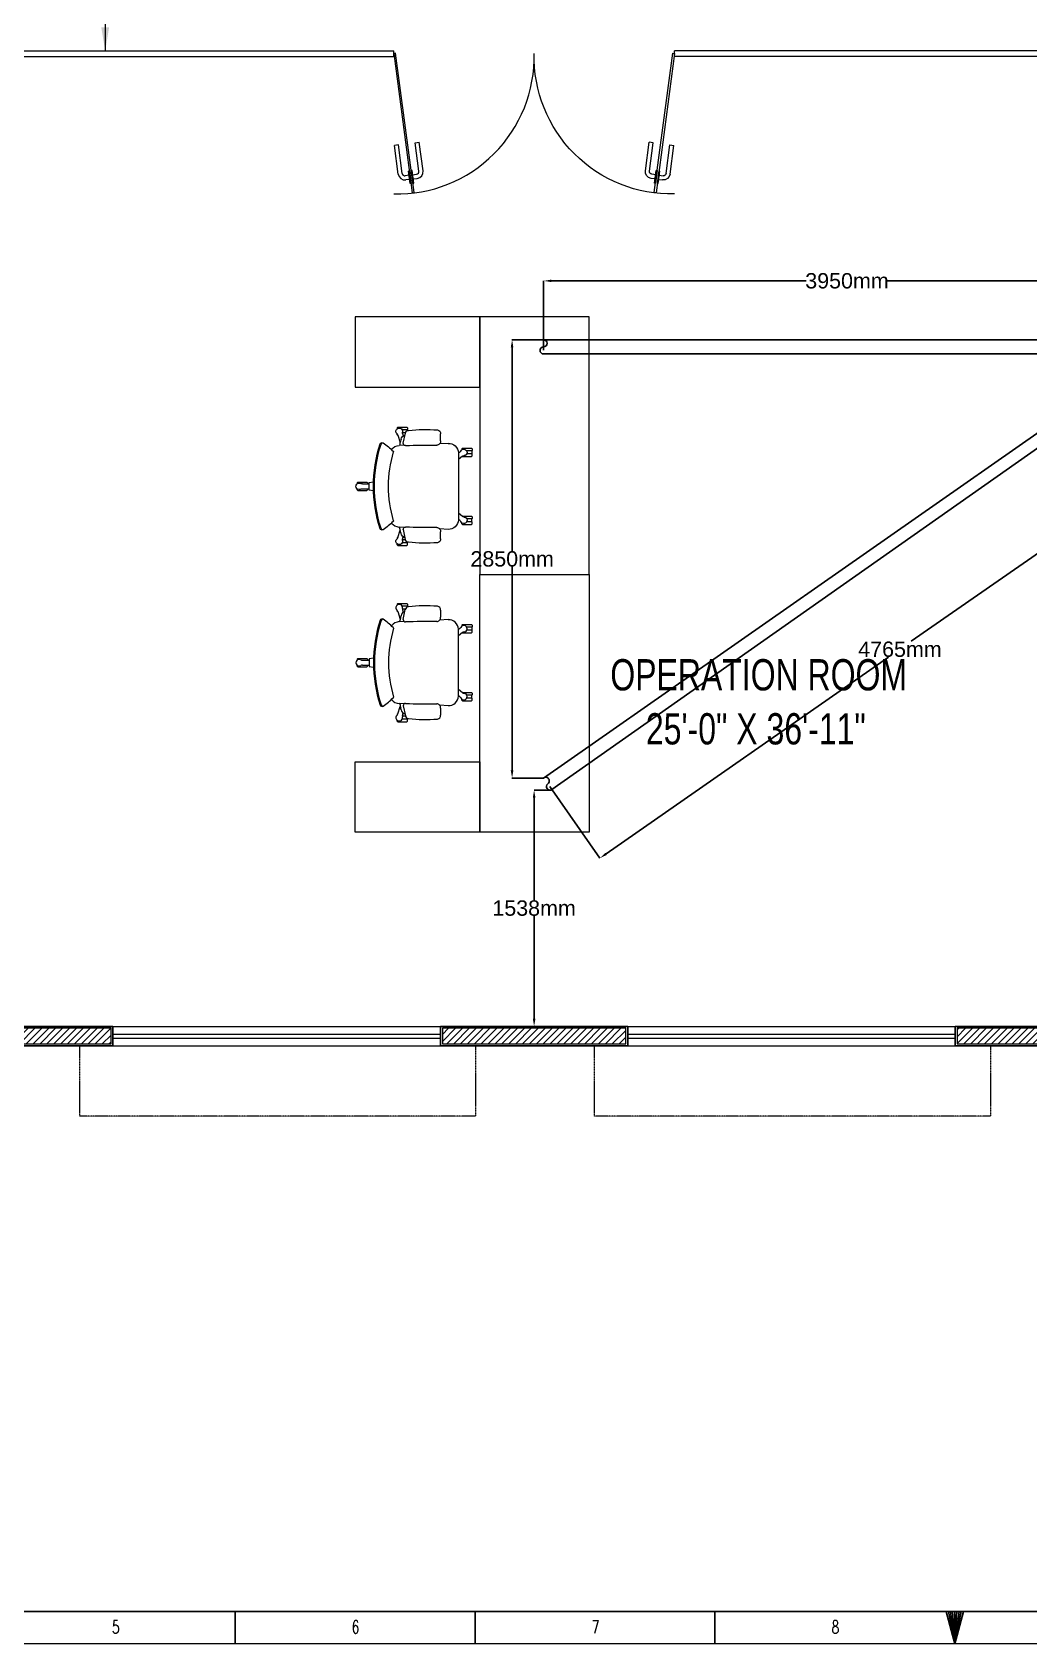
# Model space of a CAD drawing. Header units: inches. Extents: x -1976 to 101187, y -1884 to 17757.
# Drawn here: x 39385 to 45876, y -1884 to 8605 of the extents above; entities that cross this region are included whole.
import ezdxf
from ezdxf.enums import TextEntityAlignment as Align

# ---------------------------------------------------------------- set-up
doc = ezdxf.new("R2010")
doc.units = ezdxf.units.IN
doc.header["$MEASUREMENT"] = 0
doc.linetypes.add('DASH', pattern=[0.35, 0.25, -0.1])
doc.layers.get('Defpoints').update_dxf_attribs({"lineweight": 0})
for name, color, linetype, lineweight in [('DOOR_GLASS', 144, 'Continuous', 15), ('Glass', 5, 'Continuous', 9), ('HACTH', 8, 'Continuous', 9), ('ID-FURN', 7, 'Continuous', 15), ('MARKER', 171, 'Continuous', 15), ('Plaster Line', 252, 'Continuous', 15), ('Sunshed', 5, 'Continuous', 15), ('Text', 252, 'Continuous', 15), ('WINDOW', 140, 'Continuous', 9)]:
    doc.layers.add(name, color=color, linetype=linetype, lineweight=lineweight)
doc.layers.add('wall 05', color=252, linetype='Continuous')
doc.styles.get("Standard").update_dxf_attribs({"font": 'arial.ttf'})
doc.styles.add('Swiss721', font='swisscl.ttf')
doc.styles.add('TEG BORDER', font='txt_qlt.shx', dxfattribs={"width": 0.7, "bigfont": 'hztxt.shx'})
doc.dimstyles.get("Standard").update_dxf_attribs({"dimtxt": 100, "dimasz": 50, "dimexe": 0.18, "dimexo": 0.0625, "dimgap": 0.09, "dimtad": 0, "dimtih": 1, "dimtoh": 1, "dimdec": 0, "dimzin": 0, "dimdsep": 46, "dimtxsty": 'Standard', "dimcen": 0.09, "dimadec": 0, "dimazin": 0, "dimtfac": 1, "dimtdec": 0, "dimtofl": 0, "dimtmove": 0, "dimatfit": 3, "dimfxl": 1, "dimtolj": 1, "dimtzin": 0, "dimarcsym": 0})
pattern_1 = [(45, (-10391746.526, -6143963.797), (-22.4506403, 22.4506403), [])]

# ---------------------------------------------------------------- blocks, each defined once
blk = doc.blocks.new('A$C6B9F22C7')
at = {"layer": 'DOOR_GLASS', "lineweight": 9}
for p, q in [((30.04, 10.46), (22.73, 9.48)), ((22.88, 8.43), (22.73, 9.48)), ((30.18, 9.4), (22.88, 8.43)), ((31.08, 7.81), (30.95, 8.82)), ((32.14, 7.95), (32.01, 8.96)), ((30.75, 5.15), (23.44, 4.18)), ((23.44, 4.18), (23.58, 3.12)), ((33.22, 8.09), (30, 7.66)), ((30, 7.66), (30.02, 7.47)), ((30.02, 7.47), (33.25, 7.9)), ((30.09, 6.98), (33.32, 7.41)), ((30.12, 6.78), (30.09, 6.98)), ((33.34, 7.21), (30.12, 6.78)), ((31.2, 6.93), (31.33, 5.92)), ((32.26, 7.07), (32.39, 6.06)), ((33.25, 7.9), (33.22, 8.09)), ((33.32, 7.41), (33.34, 7.21)), ((30.89, 4.1), (23.58, 3.12))]:
    blk.add_line(p, q, dxfattribs=at)
at = {"layer": 'DOOR_GLASS'}
blk.add_lwpolyline([(0, 2.96), (35.68, 7.72), (35.62, 8.22), (-0.07, 3.45)], close=True, dxfattribs=at)
blk.add_arc((0.83, 3.79), 35.18, 358.6415, 91.3529, dxfattribs=at)
at = {"layer": 'DOOR_GLASS', "lineweight": 9}
for centre, major_axis, start_param, end_param in [((30.27, 8.73), (-1.39, 1.06), 3.926991, 5.497787), ((30.27, 8.73), (-0.412, -0.54), 2.356194, 3.926991), ((30.66, 5.83), (-0.54, 0.412), 2.356194, 3.926991), ((30.66, 5.83), (-1.06, -1.39), 0.785398, 2.356194)]:
    blk.add_ellipse(centre, major_axis=major_axis, ratio=1, start_param=start_param, end_param=end_param, dxfattribs=at)
blk = doc.blocks.new('ch-1')
at = {"layer": 'ID-FURN', "color": 252}
for p, q in [((103.8, 264.3), (103.4, 306.4)), ((-7.9, 198.4), (0, 192.7)), ((0, 195.9), (0, -195.9)), ((59.4, 250.7), (108.5, 248.6)), ((315.6, 239.8), (344.3, 238.6)), ((334.1, 275.2), (336.4, 265.8)), ((59.4, -250.2), (108.5, -248.1)), ((103.4, -305.9), (103.8, -263.8)), ((315.6, -239.4), (344.3, -238.1)), ((334.1, -274.7), (336.4, -265.3))]:
    blk.add_line(p, q, dxfattribs=at)
at = {"layer": 'ID-FURN', "color": 252, "lineweight": 13}
for p, q in [((300.3, 344.5), (296.8, 340.7)), ((296.8, 340.7), (296.8, 331)), ((296.8, 331), (297.8, 330)), ((297.8, 330), (328.3, 330)), ((297.8, 329), (297.8, 324.4)), ((297.8, 329), (327.8, 329)), ((353.2, 344.5), (300.3, 344.5)), ((308.6, 312.4), (326.6, 312.4)), ((308.9, 311.3), (326.5, 311.3)), ((322.2, 296.8), (316, 296.8)), ((325.7, 307.1), (321.2, 293.8)), ((352.6, 298.3), (338.8, 254.6)), ((353.2, 296.8), (352.1, 296.8)), ((356.8, 340.7), (353.2, 344.5)), ((356.8, 300.6), (353.2, 296.8)), ((356.8, 340.7), (356.8, 336.1)), ((356.8, 300.6), (356.8, 305.2)), ((-76.1, 221.9), (-79.7, 218.1)), ((-79.7, 218.1), (-79.7, 208.4)), ((-79.7, 208.4), (-78.7, 207.4)), ((-79.7, 187.7), (-78.7, 188.7)), ((-78.7, 207.4), (-48.2, 207.4)), ((-78.7, 206.3), (-78.7, 189.7)), ((-78.7, 206.3), (-48.7, 206.3)), ((-78.7, 189.7), (-48.7, 189.7)), ((-78.7, 188.7), (-48.2, 188.7)), ((-23.3, 221.9), (-76.1, 221.9)), ((-19.7, 218.1), (-23.3, 221.9)), ((-19.7, 218.1), (-19.7, 213)), ((-79.7, 178), (-79.7, 187.7)), ((-76.1, 174.2), (-79.7, 178)), ((-22.8, 174.2), (-76.1, 174.2)), ((-24.5, 175.5), (0, 157.3)), ((559, 14.7), (520.5, 15)), ((533.3, 24.3), (529.8, 20.5)), ((529.8, 20.5), (529.8, 14.9)), ((586.2, 24.3), (533.3, 24.3)), ((589.8, 20.5), (586.2, 24.3)), ((589.8, 20.5), (589.8, 16)), ((559, -13.7), (520.5, -14)), ((529.8, -19.6), (529.8, -13.9)), ((533.3, -23.4), (529.8, -19.6)), ((586.2, -23.4), (533.3, -23.4)), ((589.8, -19.6), (586.2, -23.4)), ((589.8, -19.6), (589.8, -15)), ((-76.1, -173.7), (-79.7, -177.5)), ((-79.7, -177.5), (-79.7, -187.2)), ((-79.7, -187.2), (-78.7, -188.2)), ((-22.8, -173.7), (-76.1, -173.7)), ((-24.5, -175), (0, -156.8)), ((-79.7, -207.9), (-78.7, -206.9)), ((-79.7, -217.6), (-79.7, -207.9)), ((-76.1, -221.4), (-79.7, -217.6)), ((-78.7, -188.2), (-48.2, -188.2)), ((-78.7, -189.2), (-48.7, -189.2)), ((-78.7, -205.8), (-78.7, -189.2)), ((-78.7, -205.8), (-48.7, -205.8)), ((-78.7, -206.9), (-48.2, -206.9)), ((-23.3, -221.4), (-76.1, -221.4)), ((-19.7, -217.6), (-23.3, -221.4)), ((-19.7, -217.6), (-19.7, -212.6)), ((-7.9, -197.9), (0, -192.2)), ((352.6, -297.8), (338.8, -254.1)), ((296.8, -330.5), (297.8, -329.5)), ((296.8, -340.2), (296.8, -330.5)), ((300.3, -344), (296.8, -340.2)), ((297.8, -328.5), (297.8, -323.9)), ((297.8, -328.5), (327.8, -328.5)), ((297.8, -329.5), (328.3, -329.5)), ((353.2, -344), (300.3, -344)), ((308.6, -311.9), (326.6, -311.9)), ((308.9, -310.8), (326.5, -310.8)), ((322.2, -296.3), (316, -296.3)), ((325.7, -306.6), (321.2, -293.4)), ((353.2, -296.3), (352.1, -296.3)), ((356.8, -300.1), (353.2, -296.3)), ((356.8, -340.2), (353.2, -344)), ((356.8, -300.1), (356.8, -304.7)), ((356.8, -340.2), (356.8, -335.7))]:
    blk.add_line(p, q, dxfattribs=at)
at = {"layer": 'ID-FURN', "color": 252}
for points in [[(320.9, 252), (309.1, 310.4)], [(320.9, -251.5), (309.1, -309.9)]]:
    blk.add_lwpolyline(points, dxfattribs=at)
at = {"layer": 'ID-FURN', "color": 252, "lineweight": 13}
blk.add_lwpolyline([(494.6, -25.6), (520.5, -21.8), (520.5, 22.3), (494.6, 26.1)], dxfattribs=at)
at = {"layer": 'ID-FURN', "color": 252}
for centre, radius, start, end in [((123.4, 308.5), 20.1, 95.04456, 186.01276), ((193.8, -510.8), 842.5, 83.35562, 94.91276), ((290, 306.5), 19.6, 11.3923, 86.07548), ((303.1, 267.6), 31.9, 13.75818, 74.58705), ((57, 193.7), 57, 87.58094, 177.82653), ((125.9, 262.4), 22.2, 175.04984, 270.93967), ((147, -5274.9), 5515.2, 88.32185, 90.21521), ((309, 250), 12.1, 267.64679, 9.61877), ((109.5, 210.3), 233.5, 7.12697, 13.75818), ((341.6, 178.9), 59.8, 36.272, 87.39723), ((391.5, 194.2), 15.3, 136.96832, 155.60383), ((-286, 0.2), 693.1, 343.20479, 16.79519), ((596.7, 1.2), 296.9, 122.05255, 136.7624), ((445.4, 243.8), 11.1, 21.10392, 124.62676), ((439.4, 241.8), 11.1, 21.10392, 91.38063), ((-305.9, 0.2), 794.5, 341.9963, 18.0037), ((-305.9, 0.2), 800.8, 341.9963, 18.0037), ((57, -193.2), 57, 182.17345, 272.41905), ((125.9, -261.9), 22.2, 89.06033, 184.95016), ((147, 5275.4), 5515.2, 269.78478, 271.67814), ((309, -249.5), 12.1, 350.38123, 92.35322), ((303.1, -267.1), 31.9, 285.41295, 346.24183), ((109.5, -209.8), 233.5, 346.24183, 352.87303), ((341.6, -178.9), 59.8, 272.60277, 324.06921), ((391.5, -193.7), 15.3, 204.39618, 223.03168), ((596.7, -0.8), 296.9, 223.23759, 237.94746), ((439.4, -241.3), 11.1, 268.61937, 338.89608), ((445.4, -243.3), 11.1, 235.37324, 338.89608), ((123.4, -308), 20.1, 173.98723, 264.95543), ((193.8, 511.3), 842.5, 265.08725, 276.64437), ((290, -306), 19.6, 273.92451, 348.6077)]:
    blk.add_arc(centre, radius, start, end, dxfattribs=at)
at = {"layer": 'ID-FURN', "color": 252, "lineweight": 13}
for centre, radius, start, end in [((306.6, 313.2), 20, 342.20956, 8.71544), ((345, 320.7), 19.1, 310.5325, 193.46751), ((371.6, 292), 20, 135.28456, 161.79045), ((-31.5, 198), 19.1, 22.5325, 265.46751), ((3.9, 214.5), 20, 207.28457, 233.79044), ((-36.3, 159.2), 20, 54.20956, 80.71542), ((559, 34.7), 20, 270.20956, 296.71543), ((577.9, 0.5), 19.1, 238.53249, 121.4675), ((559, -33.7), 20, 63.28456, 89.79045), ((-31.5, -197.5), 19.1, 94.53249, 337.46751), ((-36.3, -158.7), 20, 279.28457, 305.79043), ((3.9, -214), 20, 126.20957, 152.71543), ((306.6, -312.7), 20, 351.28456, 17.79043), ((345, -320.2), 19.1, 166.53249, 49.4675), ((371.6, -291.5), 20, 198.20956, 224.71544)]:
    blk.add_arc(centre, radius, start, end, dxfattribs=at)
blk = doc.blocks.new('tr')
at = {"layer": 'Plaster Line'}
for p, q in [((143968.45, 171283.63), (143927.45, 171283.63)), ((143927.45, 171283.63), (143927.45, 171279.63)), ((143968.45, 171279.63), (143968.45, 171283.63)), ((144100.45, 171283.63), (144053.45, 171283.63)), ((144053.45, 171283.63), (144053.45, 171279.63)), ((144100.45, 171279.63), (144100.45, 171283.63)), ((144226.45, 171283.63), (144185.45, 171283.63)), ((144185.45, 171283.63), (144185.45, 171279.63)), ((144226.45, 171279.63), (144226.45, 171283.63)), ((143927.45, 171279.63), (143968.45, 171279.63)), ((144053.45, 171279.63), (144100.45, 171279.63)), ((144185.45, 171279.63), (144226.45, 171279.63))]:
    blk.add_line(p, q, dxfattribs=at)
blk = doc.blocks.new('qm')
at = {"layer": 'wall 05'}
for p, q in [((143968.95, 171284.13), (143926.95, 171284.13)), ((143926.95, 171284.13), (143926.95, 171279.13)), ((143968.95, 171279.13), (143968.95, 171284.13)), ((144100.95, 171284.13), (144052.95, 171284.13)), ((144052.95, 171284.13), (144052.95, 171279.13)), ((144100.95, 171279.13), (144100.95, 171284.13)), ((144226.95, 171284.13), (144184.95, 171284.13)), ((144184.95, 171284.13), (144184.95, 171279.13)), ((144226.95, 171279.13), (144226.95, 171284.13)), ((143926.95, 171279.13), (143968.95, 171279.13)), ((144052.95, 171279.13), (144100.95, 171279.13)), ((144184.95, 171279.13), (144226.95, 171279.13))]:
    blk.add_line(p, q, dxfattribs=at)
blk = doc.blocks.new('252 BORDER A2')
at = {"linetype": 'Continuous'}
blk.add_line((5, 5), (489, 5), dxfattribs=at)
for p, q in [((185.63, 0), (185.63, 5)), ((222.75, 0), (222.75, 5)), ((259.88, 0), (259.88, 5)), ((297, 0), (297, 5))]:
    blk.add_line(p, q)
at = {"color": 5, "lineweight": 15}
blk.add_lwpolyline([(0, 420), (594, 420), (594, 0), (0, 0)], close=True, dxfattribs=at)
blk.add_lwpolyline([(5, 415), (589, 415), (589, 5), (5, 5)], close=True)
blk.add_lwpolyline([(297, 0), (295.66, 5), (298.34, 5), (297, 0), (296, 5), (296.33, 5), (297, 0), (296.67, 5), (297.33, 5), (297, 0), (297.67, 5), (298, 5), (297, 0)])
at = {"char_height": 2, "width": 2, "attachment_point": 7, "style": 'TEG BORDER'}
for s, insert in [('5', (166.55, 1.59)), ('6', (203.67, 1.59)), ('7', (240.8, 1.59)), ('8', (277.92, 1.59))]:
    blk.add_mtext(s, dxfattribs=dict(at, insert=insert))
blk = doc.blocks.new('*D52')
at = {"color": 0, "lineweight": -2, "transparency": 16777216}
for p, q in [((42716, 6535), (42716, 6987)), ((42766, 6987), (44427, 6987)), ((46618, 6987), (44956, 6987)), ((46668, 6604), (46668, 6987))]:
    blk.add_line(p, q, dxfattribs=at)
at = {"color": 0, "transparency": 16777216}
for points in [[(42766, 6995), (42766, 6979), (42716, 6987)], [(46618, 6995), (46618, 6979), (46668, 6987)]]:
    blk.add_solid(points, dxfattribs=at)
at = {"layer": 'Defpoints', "color": 0, "transparency": 16777216}
for p in [(46668, 6987), (42716, 6534), (46668, 6604)]:
    blk.add_point(p, dxfattribs=at)
at = {"color": 0, "transparency": 16777216, "insert": (44692, 6987), "char_height": 100, "attachment_point": 5}
blk.add_mtext('\\A1;3950mm', dxfattribs=at)
blk = doc.blocks.new('*D53')
at = {"color": 0, "lineweight": -2, "transparency": 16777216}
for p, q in [((46668, 6416), (46992, 5950)), ((46951, 5921), (45110, 4641)), ((43123, 3258), (44963, 4538)), ((42757, 3696), (43082, 3229))]:
    blk.add_line(p, q, dxfattribs=at)
at = {"color": 0, "transparency": 16777216}
for points in [[(46946, 5928), (46956, 5914), (46992, 5950)], [(43118, 3265), (43128, 3251), (43082, 3229)]]:
    blk.add_solid(points, dxfattribs=at)
at = {"layer": 'Defpoints', "color": 0, "transparency": 16777216}
for p in [(46668, 6416), (46992, 5950), (42757, 3696)]:
    blk.add_point(p, dxfattribs=at)
at = {"color": 0, "transparency": 16777216, "insert": (45037, 4589), "char_height": 100, "attachment_point": 5}
blk.add_mtext('\\A1;4765mm', dxfattribs=at)
blk = doc.blocks.new('*D54')
at = {"color": 0, "lineweight": -2, "transparency": 16777216}
for p, q in [((42716, 6604), (42510, 6604)), ((42511, 6554), (42511, 5229)), ((42511, 3801), (42511, 5126)), ((42716, 3751), (42510, 3751))]:
    blk.add_line(p, q, dxfattribs=at)
at = {"color": 0, "transparency": 16777216}
for points in [[(42502, 6554), (42519, 6554), (42511, 6604)], [(42502, 3801), (42519, 3801), (42511, 3751)]]:
    blk.add_solid(points, dxfattribs=at)
at = {"layer": 'Defpoints', "color": 0, "transparency": 16777216}
for p in [(42511, 6604), (42716, 6604), (42716, 3751)]:
    blk.add_point(p, dxfattribs=at)
at = {"color": 0, "transparency": 16777216, "insert": (42511, 5177), "char_height": 100, "attachment_point": 5}
blk.add_mtext('\\A1;2850mm', dxfattribs=at)
blk = doc.blocks.new('*D55')
at = {"color": 0, "lineweight": -2, "transparency": 16777216}
for p, q in [((42759, 3673), (42654, 3673)), ((42654, 3623), (42654, 2955)), ((42654, 2185), (42654, 2853)), ((42759, 2135), (42654, 2135))]:
    blk.add_line(p, q, dxfattribs=at)
at = {"color": 0, "transparency": 16777216}
for points in [[(42646, 3623), (42663, 3623), (42654, 3673)], [(42646, 2185), (42663, 2185), (42654, 2135)]]:
    blk.add_solid(points, dxfattribs=at)
at = {"layer": 'Defpoints', "color": 0, "transparency": 16777216}
for p in [(42759, 3673), (42654, 2135), (42759, 2135)]:
    blk.add_point(p, dxfattribs=at)
at = {"color": 0, "transparency": 16777216, "insert": (42654, 2904), "char_height": 100, "attachment_point": 5}
blk.add_mtext('\\A1;1538mm', dxfattribs=at)

msp = doc.modelspace()

# ---------------------------------------------------------------- hatches: boundary and pattern name
at = {"layer": 'HACTH'}
h = msp.add_hatch(dxfattribs=at)
h.set_pattern_fill('ANSI31', color=256, scale=254, style=0)
h.set_pattern_definition(pattern_1)
h.paths.add_polyline_path([(42057.4, 2122), (42057.4, 2020.4), (43251.2, 2020.4), (43251.2, 2122)])
h.paths.add_polyline_path([(46451.6, 2020.4), (46451.6, 2122), (45410.2, 2122), (45410.2, 2020.4)])
h.paths.add_polyline_path([(46832.6, 2122), (46832.6, 2020.4), (47392.5, 2020.4), (47392.5, 2122)])
h.paths.add_polyline_path([(49855.2, 2020.4), (49855.2, 2122), (49246.7, 2122), (49246.7, 2020.4)])
h.paths.add_polyline_path([(50058.4, 2325.2), (50160, 2325.2), (50160, 3036.4), (50058.4, 3036.4)])
h.paths.add_polyline_path([(50160, 5170), (50058.4, 5170), (50058.4, 4890.6), (50160, 4890.6)])
h.paths.add_polyline_path([(50058.4, 5500.2), (50160, 5500.2), (50160, 7786.2), (50058.4, 7786.2)])
h.paths.add_polyline_path([(46477, 4281), (46578.6, 4281), (46578.6, 6846.4), (48204.2, 6846.4), (48204.2, 6948), (46578.6, 6948), (46578.6, 8091), (46477, 8091)])
h = msp.add_hatch(dxfattribs=at)
h.set_pattern_fill('ANSI31', color=256, scale=254, style=0)
h.set_pattern_definition(pattern_1)
h.paths.add_polyline_path([(34031, 5258.9), (34132.6, 5258.9), (34132.6, 7113.1), (34031, 7113.1)])
h.paths.add_polyline_path([(34031, 2325.2), (34132.6, 2325.2), (34132.6, 3404.7), (34031, 3404.7)])
h.paths.add_polyline_path([(34335.8, 2122), (34335.8, 2020.4), (35504.2, 2020.4), (35504.2, 2122)])
h.paths.add_polyline_path([(37358.4, 2122), (37358.4, 2020.4), (38476, 2020.4), (38476, 2122)])
h.paths.add_polyline_path([(38857, 2122), (38857, 2020.4), (39898.4, 2020.4), (39898.4, 2122)])
h.paths.add_polyline_path([(38730, 2376), (38831.6, 2376), (38831.6, 3861.9), (38730, 3861.9)])
h.paths.add_polyline_path([(38730, 5716.1), (38831.6, 5716.1), (38831.6, 6948), (38730, 6948)])

# ---------------------------------------------------------------- linework, layer by layer
for p, q in [((42715.9, 6603.7), (46667.5, 6603.7)), ((42715.9, 3751.3), (46667.5, 6511.4)), ((46667.5, 6511.4), (42715.9, 6511.4)), ((46667.5, 6416.3), (42770.1, 3676.5))]:
    msp.add_line(p, q)
for centre, start, end in [((42715.9, 6534.4), 90, 270), ((42715.9, 6580.6), 270, 90), ((42730.1, 3733), 305.89816, 125.89816), ((42757.2, 3695.6), 125.89816, 305.89816)]:
    msp.add_arc(centre, 23.1, start, end)
at = {"layer": 'DOOR_GLASS'}
for p, q in [((38844.3, 8484.7), (41740, 8484.7)), ((38844.3, 8446.6), (41740, 8446.6)), ((41740, 8446.6), (41740, 8484.7)), ((46464.8, 8484.7), (43569.2, 8484.7)), ((43569.2, 8446.6), (43569.2, 8484.7)), ((46464.8, 8446.6), (43569.2, 8446.6))]:
    msp.add_line(p, q, dxfattribs=at)
at = {"layer": 'Glass', "ltscale": 10}
for points in [[(39911.1, 2083.9), (42044.7, 2083.9)], [(39911.1, 2058.5), (42044.7, 2058.5)], [(43263.9, 2083.9), (45397.5, 2083.9)], [(43263.9, 2058.5), (45397.5, 2058.5)]]:
    msp.add_lwpolyline(points, dxfattribs=at)
at = {"layer": 'ID-FURN', "color": 9}
for points in [[(42301.4, 6295), (42301.4, 6752.2), (41488.6, 6752.2), (41488.6, 6295)], [(43012.6, 5075.8), (43012.6, 6752.2), (42301.4, 6752.2), (42301.4, 5075.8)], [(43012.6, 5075.8), (43012.6, 3399.4), (42301.4, 3399.4), (42301.4, 5075.8)], [(42301.4, 3856.6), (42301.4, 3399.4), (41488.6, 3399.4), (41488.6, 3856.6)]]:
    msp.add_lwpolyline(points, close=True, dxfattribs=at)
at = {"layer": 'MARKER'}
msp.add_line((39860.5, 9379.2), (39860.5, 8484.7), dxfattribs=at)
msp.add_solid([(39885.9, 8637.1), (39835.1, 8637.1), (39860.5, 8484.7)], dxfattribs=at)
at = {"layer": 'Sunshed', "linetype": 'DASH'}
for points in [[(42044.7, 2007.7), (42273.3, 2007.7), (42273.3, 1550.5), (39695.2, 1550.5), (39695.2, 1550.5), (39695.2, 2007.7), (39911.1, 2007.7)], [(45397.5, 2007.7), (45626.1, 2007.7), (45626.1, 1550.5), (43048, 1550.5), (43048, 1550.5), (43048, 2007.7), (43263.9, 2007.7)]]:
    msp.add_lwpolyline(points, dxfattribs=at)
at = {"layer": 'WINDOW', "linetype": 'Continuous', "ltscale": 10}
for points in [[(39911.1, 2134.7), (42044.7, 2134.7)], [(43263.9, 2134.7), (45397.5, 2134.7)], [(39911.1, 2007.7), (42044.7, 2007.7)], [(43263.9, 2007.7), (45397.5, 2007.7)]]:
    msp.add_lwpolyline(points, dxfattribs=at)

# ---------------------------------------------------------------- block references
at = {"xscale": 42.087546, "yscale": 42.087546, "zscale": 42.087546}
msp.add_blockref('252 BORDER A2', (32894.2, -1883.7), dxfattribs=at)
at = {"layer": 'DOOR_GLASS', "yscale": 25.4, "zscale": 25.4}
for p, xscale, rotation in [((41664.8, 8466.9), 25.4, 270), ((43644.4, 8466.9), -25.4, 90)]:
    msp.add_blockref('A$C6B9F22C7', p, dxfattribs=dict(at, xscale=xscale, rotation=rotation))
at = {"layer": 'HACTH', "xscale": 25.4, "yscale": 25.4, "zscale": 25.4}
for name in ['qm', 'tr']:
    msp.add_blockref(name, (-3616900.1, -4348482.2), dxfattribs=at)
at = {"layer": 'ID-FURN'}
for p, xscale, yscale, zscale, rotation in [((42160.9, 5649.4), -1.117599998357801, 1.117600001336541, 1.1176, 359.9871586803068), ((42160.9, 4502.3), 1.117599998357801, 1.117599998357801, 1.117599998357801, 180.0128413196931)]:
    msp.add_blockref('ch-1', p, dxfattribs=dict(at, xscale=xscale, yscale=yscale, zscale=zscale, rotation=rotation))

# ---------------------------------------------------------------- texts
at = {"layer": 'Text', "style": 'Swiss721'}
msp.add_text('OPERATION ROOM', height=203.2, dxfattribs=at).set_placement((44116.9, 4423.3), align=Align.MIDDLE)
at = {"layer": 'Text', "insert": (44098.3, 4173.2), "char_height": 203.2, "width": 1590.809, "attachment_point": 2, "style": 'Swiss721'}
msp.add_mtext('\\A1;25\'-0" X 36\'-11"', dxfattribs=at)

# ---------------------------------------------------------------- dimensions: what is measured, and where the dimension line sits
dim = msp.add_linear_dim(base=(46667.5, 6986.9), p1=(42715.9, 6534.4), p2=(46667.5, 6603.7), dimstyle='Standard', override={"dimrnd": 5, "dimpost": 'mm'})
dim.commit()
dim.dimension.update_dxf_attribs({"geometry": '*D52', "text_midpoint": (44691.7, 6986.9)})
for base, p1, p2, override, picture, middle in [((42510.5, 6603.7), (42715.9, 3751.3), (42715.9, 6603.7), {"dimrnd": 5, "dimpost": 'mm'}, '*D54', (42510.5, 5177.5)), ((42654.3, 2134.7), (42759.1, 3672.7), (42759.1, 2134.7), {"dimpost": 'mm'}, '*D55', (42654.3, 2903.7))]:
    dim = msp.add_linear_dim(base=base, p1=p1, p2=p2, angle=90, dimstyle='Standard', override=override)
    dim.commit()
    dim.dimension.update_dxf_attribs({"geometry": picture, "text_midpoint": middle})
dim = msp.add_aligned_dim(p1=(42757.2, 3695.6), p2=(46667.5, 6416.3), distance=-568.3, dimstyle='Standard', override={"dimrnd": 5, "dimpost": 'mm'})
dim.commit()
dim.dimension.update_dxf_attribs({"geometry": '*D53', "text_midpoint": (45036.9, 4589.4)})

doc.saveas('drawing.dxf')
